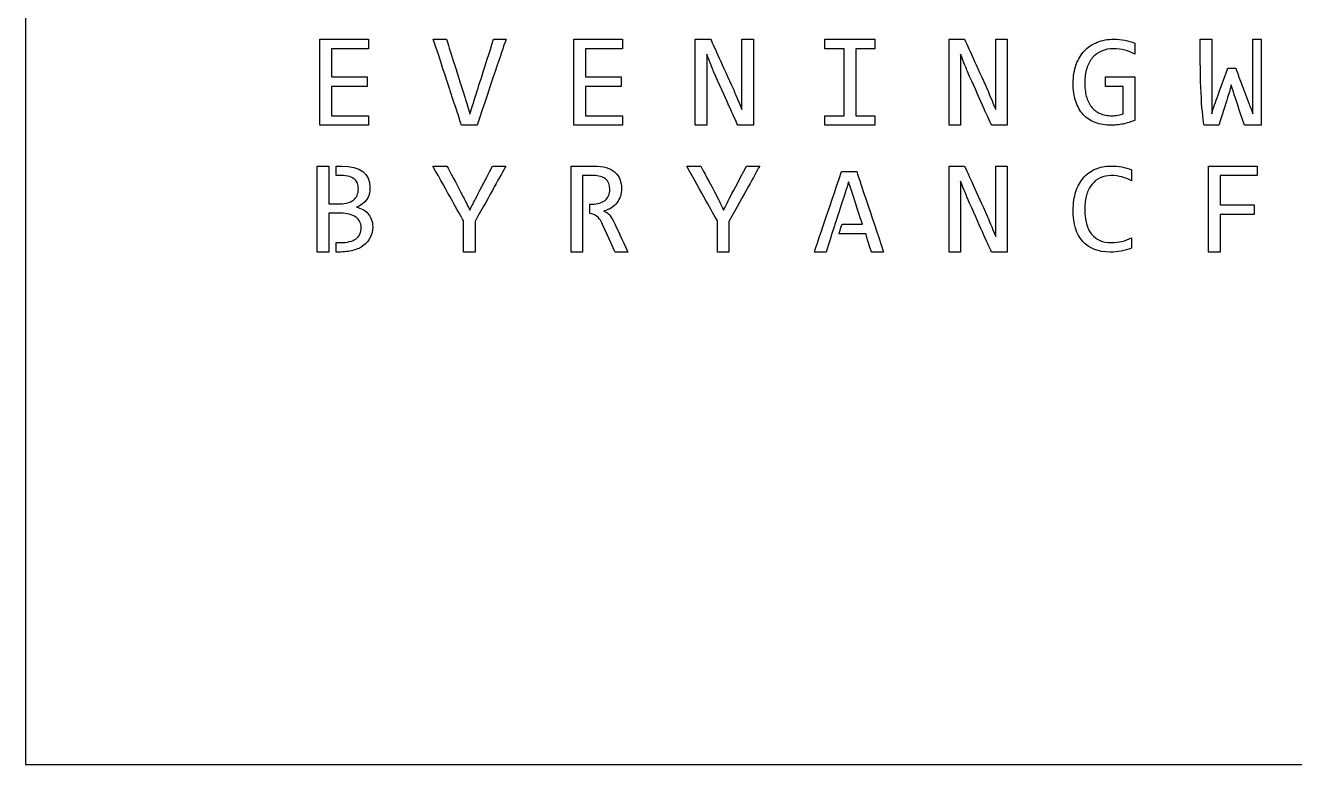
# Model space of a CAD drawing. Extents: x 0.02 to 5.97, y 0.02 to 2.27.
# Drawn here: x 0.027 to 1.066, y 0.024 to 0.629 of the extents above; entities that cross this region are included whole.
import ezdxf

# ---------------------------------------------------------------- set-up
doc = ezdxf.new("R2010")
doc.units = 0
doc.layers.get('0').update_dxf_attribs({"linetype": 'CONTINUOUS'})

msp = doc.modelspace()

# ---------------------------------------------------------------- linework, layer by layer
at = {"color": 7}
msp.add_lwpolyline([(0.027177, 0.023694), (2.105317, 0.023694), (2.105317, 1.71121), (0.027177, 1.71121)], close=True, dxfattribs=at)
for points in [[(0.268332, 0.547084), (0.268332, 0.558797), (0.268332, 0.582271), (0.268332, 0.617505)], [(0.268332, 0.617505), (0.274962, 0.617505), (0.288221, 0.617505), (0.308109, 0.617505)], [(0.308109, 0.617505), (0.308109, 0.616251), (0.308109, 0.61366), (0.308109, 0.609732)], [(0.384208, 0.547084), (0.380372, 0.558797), (0.372666, 0.582271), (0.361088, 0.617505)], [(0.361088, 0.617505), (0.362863, 0.617505), (0.36645, 0.617505), (0.371849, 0.617505)], [(0.371849, 0.617505), (0.374335, 0.609602), (0.379342, 0.593783), (0.386872, 0.570049)], [(0.395395, 0.570049), (0.397952, 0.577976), (0.402995, 0.593795), (0.410525, 0.617505)], [(0.420646, 0.617505), (0.416669, 0.605792), (0.408784, 0.582318), (0.396993, 0.547084)], [(0.410525, 0.617505), (0.412229, 0.617505), (0.415603, 0.617505), (0.420646, 0.617505)], [(0.476146, 0.547084), (0.476146, 0.558797), (0.476146, 0.582271), (0.476146, 0.617505)], [(0.476146, 0.617505), (0.482776, 0.617505), (0.496035, 0.617505), (0.515923, 0.617505)], [(0.515923, 0.617505), (0.515923, 0.616251), (0.515923, 0.61366), (0.515923, 0.609732)], [(0.575507, 0.547084), (0.575507, 0.558797), (0.575507, 0.582271), (0.575507, 0.617505)], [(0.575507, 0.617505), (0.577591, 0.617505), (0.581817, 0.617505), (0.588186, 0.617505)], [(0.588186, 0.617505), (0.591288, 0.610595), (0.597574, 0.596764), (0.607045, 0.576012)], [(0.613757, 0.597557), (0.613757, 0.60087), (0.613757, 0.607519), (0.613757, 0.617505)], [(0.613757, 0.617505), (0.615367, 0.617505), (0.618528, 0.617505), (0.62324, 0.617505)], [(0.62324, 0.617505), (0.62324, 0.605792), (0.62324, 0.582318), (0.62324, 0.547084)], [(0.681687, 0.609732), (0.681687, 0.61101), (0.681687, 0.613601), (0.681687, 0.617505)], [(0.681687, 0.617505), (0.68853, 0.617505), (0.702168, 0.617505), (0.722601, 0.617505)], [(0.722601, 0.617505), (0.722601, 0.616251), (0.722601, 0.61366), (0.722601, 0.609732)], [(0.783321, 0.547084), (0.783321, 0.558797), (0.783321, 0.582271), (0.783321, 0.617505)], [(0.783321, 0.617505), (0.785405, 0.617505), (0.789631, 0.617505), (0.796, 0.617505)], [(0.796, 0.617505), (0.799102, 0.610595), (0.805388, 0.596764), (0.814859, 0.576012)], [(0.821571, 0.597557), (0.821571, 0.60087), (0.821571, 0.607519), (0.821571, 0.617505)], [(0.821571, 0.617505), (0.823181, 0.617505), (0.826342, 0.617505), (0.831054, 0.617505)], [(0.831054, 0.617505), (0.831054, 0.605792), (0.831054, 0.582318), (0.831054, 0.547084)], [(0.894189, 0.607957), (0.897101, 0.611057), (0.900606, 0.6134), (0.904702, 0.614985)], [(0.904702, 0.614985), (0.908774, 0.616665), (0.913273, 0.617505), (0.918197, 0.617505)], [(0.918197, 0.617505), (0.921346, 0.617505), (0.924353, 0.617245), (0.927218, 0.616724)], [(0.927218, 0.616724), (0.930059, 0.616204), (0.93277, 0.615399), (0.935351, 0.614311)], [(0.935351, 0.614311), (0.935351, 0.61237), (0.935351, 0.609365), (0.935351, 0.605295)], [(0.99213, 0.547084), (0.989951, 0.558797), (0.988862, 0.582271), (0.988862, 0.617505)], [(0.988862, 0.617505), (0.990449, 0.617505), (0.993609, 0.617505), (0.998345, 0.617505)], [(0.998345, 0.617505), (0.998345, 0.609507), (0.998345, 0.593534), (0.998345, 0.569587)], [(1.032049, 0.566144), (1.032049, 0.57471), (1.032049, 0.591831), (1.032049, 0.617505)], [(1.032049, 0.617505), (1.033209, 0.617505), (1.035482, 0.617505), (1.038868, 0.617505)], [(1.038868, 0.617505), (1.038868, 0.605792), (1.038868, 0.582318), (1.038868, 0.547084)], [(0.308109, 0.609732), (0.303042, 0.609732), (0.292944, 0.609732), (0.277815, 0.609732)], [(0.277815, 0.609732), (0.277815, 0.605875), (0.277815, 0.598184), (0.277815, 0.58666)], [(0.515923, 0.609732), (0.510856, 0.609732), (0.500758, 0.609732), (0.485629, 0.609732)], [(0.485629, 0.609732), (0.485629, 0.605875), (0.485629, 0.598184), (0.485629, 0.58666)], [(0.590566, 0.591097), (0.589666, 0.593416), (0.587807, 0.598125), (0.58499, 0.605224)], [(0.58499, 0.605224), (0.58499, 0.599261), (0.58499, 0.587394), (0.58499, 0.569623)], [(0.697598, 0.609732), (0.69497, 0.609732), (0.689666, 0.609732), (0.681687, 0.609732)], [(0.697598, 0.554857), (0.697598, 0.564038), (0.697598, 0.58233), (0.697598, 0.609732)], [(0.722601, 0.609732), (0.719973, 0.609732), (0.714799, 0.609732), (0.707081, 0.609732)], [(0.707081, 0.609732), (0.707081, 0.600574), (0.707081, 0.582283), (0.707081, 0.554857)], [(0.79838, 0.591097), (0.79748, 0.593416), (0.795621, 0.598125), (0.792804, 0.605224)], [(0.792804, 0.605224), (0.792804, 0.599261), (0.792804, 0.587394), (0.792804, 0.569623)], [(0.887406, 0.59667), (0.888992, 0.601118), (0.891253, 0.604881), (0.894189, 0.607957)], [(0.908111, 0.607709), (0.905152, 0.60636), (0.902654, 0.604514), (0.900617, 0.602171)], [(0.918091, 0.609732), (0.914326, 0.609732), (0.911, 0.609057), (0.908111, 0.607709)], [(0.927218, 0.60856), (0.924401, 0.609341), (0.921358, 0.609732), (0.918091, 0.609732)], [(0.935351, 0.605295), (0.932747, 0.606715), (0.930036, 0.607803), (0.927218, 0.60856)], [(0.613757, 0.559826), (0.613757, 0.566144), (0.613757, 0.578721), (0.613757, 0.597557)], [(0.821571, 0.559826), (0.821571, 0.566144), (0.821571, 0.578721), (0.821571, 0.597557)], [(0.884955, 0.581549), (0.884955, 0.587134), (0.885772, 0.592174), (0.887406, 0.59667)], [(0.896072, 0.593546), (0.894982, 0.590115), (0.894438, 0.586329), (0.894438, 0.582188)], [(0.900617, 0.602171), (0.898676, 0.599758), (0.897161, 0.596883), (0.896072, 0.593546)], [(1.002074, 0.567671), (1.00366, 0.571977), (1.006821, 0.580685), (1.011556, 0.593795)], [(1.011556, 0.593795), (1.012598, 0.593795), (1.014753, 0.593795), (1.01802, 0.593795)], [(1.01802, 0.593795), (1.019725, 0.589109), (1.023241, 0.579751), (1.028568, 0.565718)], [(0.277815, 0.58666), (0.282669, 0.58666), (0.292388, 0.58666), (0.306973, 0.58666)], [(0.306973, 0.58666), (0.306973, 0.585359), (0.306973, 0.582768), (0.306973, 0.578887)], [(0.485629, 0.58666), (0.490483, 0.58666), (0.500202, 0.58666), (0.514787, 0.58666)], [(0.514787, 0.58666), (0.514787, 0.585359), (0.514787, 0.582768), (0.514787, 0.578887)], [(0.610348, 0.547084), (0.607033, 0.554419), (0.600439, 0.56909), (0.590566, 0.591097)], [(0.818162, 0.547084), (0.814847, 0.554419), (0.808253, 0.56909), (0.79838, 0.591097)], [(0.894438, 0.582188), (0.894438, 0.577929), (0.894864, 0.574119), (0.895716, 0.570759)], [(0.91145, 0.578887), (0.91145, 0.580165), (0.91145, 0.582756), (0.91145, 0.58666)], [(0.91145, 0.58666), (0.915475, 0.58666), (0.923442, 0.58666), (0.935351, 0.58666)], [(0.935351, 0.58666), (0.935351, 0.580768), (0.935351, 0.568901), (0.935351, 0.551059)], [(0.306973, 0.578887), (0.302119, 0.578887), (0.2924, 0.578887), (0.277815, 0.578887)], [(0.277815, 0.578887), (0.277815, 0.574888), (0.277815, 0.566878), (0.277815, 0.554857)], [(0.514787, 0.578887), (0.509933, 0.578887), (0.500214, 0.578887), (0.485629, 0.578887)], [(0.485629, 0.578887), (0.485629, 0.574888), (0.485629, 0.566878), (0.485629, 0.554857)], [(0.607045, 0.576012), (0.608134, 0.573267), (0.610371, 0.567872), (0.613757, 0.559826)], [(0.814859, 0.576012), (0.815948, 0.573267), (0.818185, 0.567872), (0.821571, 0.559826)], [(0.887086, 0.56657), (0.885666, 0.570901), (0.884955, 0.575894), (0.884955, 0.581549)], [(0.925869, 0.578887), (0.923501, 0.578887), (0.918695, 0.578887), (0.91145, 0.578887)], [(0.925869, 0.556383), (0.925869, 0.561376), (0.925869, 0.568877), (0.925869, 0.578887)], [(1.011983, 0.57154), (1.010657, 0.567469), (1.008052, 0.559318), (1.004169, 0.547084)], [(1.014362, 0.5802), (1.014007, 0.578757), (1.013214, 0.57587), (1.011983, 0.57154)], [(1.016742, 0.572107), (1.016339, 0.573456), (1.015546, 0.576154), (1.014362, 0.5802)], [(1.025194, 0.547084), (1.023797, 0.551248), (1.02098, 0.55959), (1.016742, 0.572107)], [(0.386872, 0.570049), (0.387582, 0.567753), (0.389002, 0.563115), (0.391133, 0.556135)], [(0.391133, 0.556135), (0.391844, 0.558454), (0.393264, 0.563092), (0.395395, 0.570049)], [(0.58499, 0.569623), (0.58499, 0.565884), (0.58499, 0.558371), (0.58499, 0.547084)], [(0.792804, 0.569623), (0.792804, 0.565884), (0.792804, 0.558371), (0.792804, 0.547084)], [(0.893266, 0.55578), (0.890567, 0.558714), (0.888507, 0.562311), (0.887086, 0.56657)], [(0.895716, 0.570759), (0.896592, 0.567422), (0.897966, 0.564547), (0.899836, 0.562133)], [(0.899836, 0.562133), (0.901612, 0.559791), (0.903944, 0.558016), (0.906833, 0.556809)], [(0.998345, 0.569587), (0.998345, 0.567363), (0.998345, 0.562985), (0.998345, 0.556454)], [(0.998345, 0.556454), (0.998913, 0.558324), (1.000156, 0.562062), (1.002074, 0.567671)], [(1.028568, 0.565718), (1.029113, 0.564133), (1.030273, 0.561045), (1.032049, 0.556454)], [(1.032049, 0.556454), (1.032049, 0.558111), (1.032049, 0.561341), (1.032049, 0.566144)], [(0.277815, 0.554857), (0.282882, 0.554857), (0.29298, 0.554857), (0.308109, 0.554857)], [(0.308109, 0.554857), (0.308109, 0.553556), (0.308109, 0.550964), (0.308109, 0.547084)], [(0.485629, 0.554857), (0.490696, 0.554857), (0.500794, 0.554857), (0.515923, 0.554857)], [(0.515923, 0.554857), (0.515923, 0.553556), (0.515923, 0.550964), (0.515923, 0.547084)], [(0.681687, 0.547084), (0.681687, 0.548385), (0.681687, 0.550976), (0.681687, 0.554857)], [(0.681687, 0.554857), (0.684363, 0.554857), (0.689666, 0.554857), (0.697598, 0.554857)], [(0.707081, 0.554857), (0.709638, 0.554857), (0.714811, 0.554857), (0.722601, 0.554857)], [(0.722601, 0.554857), (0.722601, 0.553556), (0.722601, 0.550964), (0.722601, 0.547084)], [(0.903068, 0.549284), (0.899232, 0.550752), (0.895965, 0.552917), (0.893266, 0.55578)], [(0.906833, 0.556809), (0.909626, 0.555508), (0.913024, 0.554857), (0.917025, 0.554857)], [(0.917025, 0.554857), (0.917688, 0.554857), (0.918411, 0.554893), (0.919192, 0.554964)], [(0.919192, 0.554964), (0.920044, 0.555106), (0.920873, 0.555212), (0.921678, 0.555283)], [(0.921678, 0.555283), (0.922388, 0.555425), (0.923134, 0.555614), (0.923915, 0.555851)], [(0.923915, 0.555851), (0.924649, 0.555993), (0.9253, 0.55617), (0.925869, 0.556383)], [(0.935351, 0.551059), (0.93386, 0.550397), (0.932332, 0.549829), (0.93077, 0.549355)], [(0.308109, 0.547084), (0.30148, 0.547084), (0.288221, 0.547084), (0.268332, 0.547084)], [(0.396993, 0.547084), (0.394862, 0.547084), (0.390601, 0.547084), (0.384208, 0.547084)], [(0.515923, 0.547084), (0.509294, 0.547084), (0.496035, 0.547084), (0.476146, 0.547084)], [(0.58499, 0.547084), (0.58338, 0.547084), (0.580219, 0.547084), (0.575507, 0.547084)], [(0.62324, 0.547084), (0.621085, 0.547084), (0.616788, 0.547084), (0.610348, 0.547084)], [(0.722601, 0.547084), (0.715758, 0.547084), (0.70212, 0.547084), (0.681687, 0.547084)], [(0.792804, 0.547084), (0.791194, 0.547084), (0.788033, 0.547084), (0.783321, 0.547084)], [(0.831054, 0.547084), (0.828899, 0.547084), (0.824602, 0.547084), (0.818162, 0.547084)], [(0.91596, 0.547084), (0.91113, 0.547084), (0.906833, 0.547817), (0.903068, 0.549284)], [(0.920755, 0.547368), (0.91905, 0.547178), (0.917452, 0.547084), (0.91596, 0.547084)], [(0.925762, 0.548078), (0.924057, 0.547746), (0.922388, 0.54751), (0.920755, 0.547368)], [(0.93077, 0.549355), (0.929136, 0.548835), (0.927467, 0.548409), (0.925762, 0.548078)], [(1.004169, 0.547084), (1.002133, 0.547084), (0.99812, 0.547084), (0.99213, 0.547084)], [(1.038868, 0.547084), (1.036642, 0.547084), (1.032084, 0.547084), (1.025194, 0.547084)], [(0.266059, 0.513658), (0.267669, 0.513658), (0.27083, 0.513658), (0.275542, 0.513658)], [(0.266059, 0.443237), (0.266059, 0.458902), (0.266059, 0.482375), (0.266059, 0.513658)], [(0.275542, 0.513658), (0.275542, 0.508499), (0.275542, 0.498218), (0.275542, 0.482813)], [(0.281473, 0.505885), (0.281473, 0.507233), (0.281473, 0.509824), (0.281473, 0.513658)], [(0.281473, 0.513658), (0.282752, 0.513658), (0.284279, 0.513658), (0.286054, 0.513658)], [(0.286054, 0.513658), (0.301515, 0.513658), (0.309246, 0.507837), (0.309246, 0.496195)], [(0.385877, 0.468686), (0.381686, 0.476164), (0.373305, 0.491154), (0.360732, 0.513658)], [(0.360732, 0.513658), (0.36265, 0.513658), (0.366486, 0.513658), (0.372239, 0.513658)], [(0.372239, 0.513658), (0.374489, 0.509399), (0.379046, 0.500833), (0.385913, 0.48796)], [(0.420504, 0.513658), (0.416314, 0.506109), (0.407932, 0.491012), (0.39536, 0.468367)], [(0.395644, 0.486895), (0.397988, 0.491367), (0.402652, 0.500288), (0.409637, 0.513658)], [(0.409637, 0.513658), (0.411412, 0.513658), (0.415035, 0.513658), (0.420504, 0.513658)], [(0.473873, 0.513658), (0.476975, 0.513658), (0.483143, 0.513658), (0.492377, 0.513658)], [(0.473873, 0.443237), (0.473873, 0.454926), (0.473873, 0.4784), (0.473873, 0.513658)], [(0.492377, 0.513658), (0.496378, 0.513658), (0.499823, 0.513232), (0.502712, 0.51238)], [(0.502712, 0.51238), (0.5056, 0.511505), (0.507956, 0.51025), (0.509779, 0.508618)], [(0.593691, 0.468686), (0.5895, 0.476164), (0.581119, 0.491154), (0.568546, 0.513658)], [(0.568546, 0.513658), (0.570464, 0.513658), (0.5743, 0.513658), (0.580053, 0.513658)], [(0.580053, 0.513658), (0.582303, 0.509399), (0.58686, 0.500833), (0.593727, 0.48796)], [(0.628318, 0.513658), (0.624128, 0.506109), (0.615746, 0.491012), (0.603174, 0.468367)], [(0.603458, 0.486895), (0.605802, 0.491367), (0.610466, 0.500288), (0.617451, 0.513658)], [(0.617451, 0.513658), (0.619226, 0.513658), (0.622849, 0.513658), (0.628318, 0.513658)], [(0.783321, 0.443237), (0.783321, 0.45495), (0.783321, 0.478424), (0.783321, 0.513658)], [(0.783321, 0.513658), (0.785405, 0.513658), (0.789631, 0.513658), (0.796, 0.513658)], [(0.796, 0.513658), (0.799102, 0.506748), (0.805388, 0.492917), (0.814859, 0.472165)], [(0.821571, 0.49371), (0.821571, 0.497023), (0.821571, 0.503672), (0.821571, 0.513658)], [(0.821571, 0.513658), (0.823181, 0.513658), (0.826342, 0.513658), (0.831054, 0.513658)], [(0.831054, 0.513658), (0.831054, 0.501945), (0.831054, 0.478471), (0.831054, 0.443237)], [(0.893301, 0.503968), (0.896001, 0.507068), (0.899256, 0.509458), (0.903068, 0.511138)], [(0.903068, 0.511138), (0.90688, 0.512818), (0.911142, 0.513658), (0.915853, 0.513658)], [(0.915853, 0.513658), (0.919097, 0.513658), (0.922057, 0.513421), (0.924732, 0.512948)], [(0.924732, 0.512948), (0.927502, 0.512427), (0.930154, 0.511635), (0.932688, 0.51057)], [(0.932688, 0.51057), (0.932688, 0.508582), (0.932688, 0.505589), (0.932688, 0.50159)], [(0.995681, 0.443237), (0.995681, 0.45495), (0.995681, 0.478424), (0.995681, 0.513658)], [(0.995681, 0.513658), (1.002311, 0.513658), (1.01557, 0.513658), (1.035458, 0.513658)], [(1.035458, 0.513658), (1.035458, 0.512356), (1.035458, 0.509765), (1.035458, 0.505885)], [(0.285486, 0.505885), (0.28461, 0.505885), (0.283272, 0.505885), (0.281473, 0.505885)], [(0.292518, 0.504997), (0.290648, 0.505589), (0.288304, 0.505885), (0.285486, 0.505885)], [(0.296851, 0.502619), (0.295762, 0.503589), (0.294318, 0.504382), (0.292518, 0.504997)], [(0.299124, 0.499247), (0.298674, 0.500596), (0.297916, 0.50172), (0.296851, 0.502619)], [(0.299763, 0.495094), (0.299763, 0.496585), (0.29955, 0.497969), (0.299124, 0.499247)], [(0.492341, 0.505885), (0.490352, 0.505885), (0.487357, 0.505885), (0.483356, 0.505885)], [(0.483356, 0.505885), (0.483356, 0.495449), (0.483356, 0.474567), (0.483356, 0.443237)], [(0.502179, 0.503081), (0.499882, 0.50495), (0.496603, 0.505885), (0.492341, 0.505885)], [(0.505695, 0.494562), (0.505695, 0.498301), (0.504523, 0.50114), (0.502179, 0.503081)], [(0.509779, 0.508618), (0.511697, 0.506938), (0.51307, 0.504997), (0.513899, 0.502797)], [(0.513899, 0.502797), (0.514751, 0.500501), (0.515177, 0.497993), (0.515177, 0.495272)], [(0.673128, 0.443237), (0.676822, 0.45424), (0.684209, 0.476199), (0.69529, 0.509115)], [(0.70115, 0.500809), (0.698095, 0.491225), (0.691916, 0.472035), (0.682611, 0.443237)], [(0.69529, 0.509115), (0.69742, 0.509115), (0.701576, 0.509115), (0.707755, 0.509115)], [(0.712443, 0.465953), (0.710597, 0.471774), (0.706832, 0.483393), (0.70115, 0.500809)], [(0.707755, 0.509115), (0.711449, 0.498135), (0.718765, 0.476176), (0.729704, 0.443237)], [(0.79838, 0.48725), (0.79748, 0.489569), (0.795621, 0.494278), (0.792804, 0.501377)], [(0.792804, 0.501377), (0.792804, 0.495414), (0.792804, 0.483547), (0.792804, 0.465776)], [(0.887193, 0.492716), (0.88859, 0.497117), (0.890626, 0.500868), (0.893301, 0.503968)], [(0.907081, 0.503968), (0.904358, 0.502737), (0.902109, 0.500951), (0.900333, 0.498608)], [(0.91596, 0.505885), (0.912693, 0.505885), (0.909733, 0.505246), (0.907081, 0.503968)], [(0.924874, 0.504713), (0.922151, 0.505494), (0.91918, 0.505885), (0.91596, 0.505885)], [(0.932688, 0.50159), (0.930178, 0.502939), (0.927573, 0.50398), (0.924874, 0.504713)], [(1.035458, 0.505885), (1.030439, 0.505885), (1.02034, 0.505885), (1.005164, 0.505885)], [(1.005164, 0.505885), (1.005164, 0.501886), (1.005164, 0.493876), (1.005164, 0.481855)], [(0.29575, 0.48583), (0.297052, 0.486824), (0.298035, 0.488078), (0.298698, 0.489593)], [(0.309246, 0.496195), (0.309246, 0.487865), (0.30554, 0.482494), (0.29813, 0.48008)], [(0.298698, 0.489593), (0.299408, 0.491154), (0.299763, 0.492988), (0.299763, 0.495094)], [(0.501753, 0.485546), (0.50296, 0.486564), (0.503919, 0.487842), (0.504629, 0.48938)], [(0.504629, 0.48938), (0.50534, 0.490894), (0.505695, 0.492621), (0.505695, 0.494562)], [(0.514254, 0.489025), (0.513638, 0.487013), (0.512703, 0.485215), (0.511448, 0.483629)], [(0.515177, 0.495272), (0.515177, 0.493047), (0.51487, 0.490965), (0.514254, 0.489025)], [(0.821571, 0.455979), (0.821571, 0.462297), (0.821571, 0.474874), (0.821571, 0.49371)], [(0.884955, 0.477773), (0.884955, 0.483239), (0.885701, 0.48822), (0.887193, 0.492716)], [(0.895929, 0.490019), (0.894935, 0.486635), (0.894438, 0.482801), (0.894438, 0.478518)], [(0.900333, 0.498608), (0.898392, 0.496313), (0.896924, 0.49345), (0.895929, 0.490019)], [(0.275542, 0.482813), (0.277128, 0.482813), (0.280336, 0.482813), (0.285167, 0.482813)], [(0.285167, 0.482813), (0.287321, 0.482813), (0.289298, 0.483073), (0.291098, 0.483594)], [(0.291098, 0.483594), (0.292921, 0.484044), (0.294471, 0.484789), (0.29575, 0.48583)], [(0.29813, 0.48008), (0.299976, 0.479583), (0.301717, 0.478909), (0.30335, 0.478057)], [(0.30335, 0.478057), (0.304913, 0.4773), (0.30631, 0.476247), (0.307541, 0.474898)], [(0.385913, 0.48796), (0.386765, 0.486232), (0.388458, 0.482789), (0.390991, 0.477631)], [(0.390991, 0.477631), (0.391773, 0.479145), (0.393323, 0.482233), (0.395644, 0.486895)], [(0.489358, 0.474827), (0.489358, 0.476483), (0.489358, 0.479051), (0.489358, 0.482529)], [(0.489358, 0.482529), (0.489642, 0.482529), (0.49021, 0.482529), (0.491063, 0.482529)], [(0.491063, 0.482529), (0.493265, 0.482529), (0.495289, 0.482778), (0.497136, 0.483275)], [(0.497136, 0.483275), (0.498935, 0.483795), (0.500474, 0.484552), (0.501753, 0.485546)], [(0.507009, 0.479583), (0.505138, 0.478353), (0.503031, 0.477453), (0.500687, 0.476886)], [(0.511448, 0.483629), (0.510288, 0.482068), (0.508808, 0.480719), (0.507009, 0.479583)], [(0.593727, 0.48796), (0.594579, 0.486232), (0.596272, 0.482789), (0.598805, 0.477631)], [(0.598805, 0.477631), (0.599587, 0.479145), (0.601137, 0.482233), (0.603458, 0.486895)], [(0.818162, 0.443237), (0.814847, 0.450572), (0.808253, 0.465243), (0.79838, 0.48725)], [(0.894438, 0.478518), (0.894438, 0.469361), (0.896296, 0.462487), (0.900014, 0.457896)], [(1.005164, 0.481855), (1.009852, 0.481855), (1.019192, 0.481855), (1.033185, 0.481855)], [(1.033185, 0.481855), (1.033185, 0.480601), (1.033185, 0.47801), (1.033185, 0.474081)], [(0.285344, 0.47504), (0.28319, 0.47504), (0.279922, 0.47504), (0.275542, 0.47504)], [(0.275542, 0.47504), (0.275542, 0.469739), (0.275542, 0.459138), (0.275542, 0.443237)], [(0.292341, 0.474294), (0.290257, 0.474791), (0.287925, 0.47504), (0.285344, 0.47504)], [(0.297632, 0.471952), (0.296188, 0.472946), (0.294424, 0.473726), (0.292341, 0.474294)], [(0.300864, 0.468296), (0.30013, 0.469739), (0.299053, 0.470958), (0.297632, 0.471952)], [(0.302036, 0.463504), (0.302036, 0.465279), (0.301646, 0.466876), (0.300864, 0.468296)], [(0.307541, 0.474898), (0.308772, 0.473573), (0.309719, 0.471975), (0.310382, 0.470106)], [(0.310382, 0.470106), (0.31114, 0.468284), (0.311519, 0.466237), (0.311519, 0.463965)], [(0.385877, 0.443237), (0.385877, 0.447472), (0.385877, 0.455956), (0.385877, 0.468686)], [(0.39536, 0.468367), (0.39536, 0.464202), (0.39536, 0.455825), (0.39536, 0.443237)], [(0.491595, 0.474294), (0.490885, 0.474507), (0.490139, 0.474685), (0.489358, 0.474827)], [(0.49465, 0.472768), (0.493726, 0.473502), (0.492708, 0.47401), (0.491595, 0.474294)], [(0.497278, 0.470142), (0.496449, 0.471325), (0.495573, 0.4722), (0.49465, 0.472768)], [(0.499728, 0.465847), (0.498876, 0.467574), (0.498059, 0.469006), (0.497278, 0.470142)], [(0.500687, 0.476886), (0.502558, 0.476247), (0.504191, 0.475063), (0.505588, 0.473336)], [(0.505588, 0.473336), (0.506914, 0.471656), (0.508276, 0.469372), (0.509673, 0.466486)], [(0.593691, 0.443237), (0.593691, 0.447472), (0.593691, 0.455956), (0.593691, 0.468686)], [(0.603174, 0.468367), (0.603174, 0.464202), (0.603174, 0.455825), (0.603174, 0.443237)], [(0.814859, 0.472165), (0.815948, 0.46942), (0.818185, 0.464025), (0.821571, 0.455979)], [(0.892804, 0.451968), (0.887572, 0.457718), (0.884955, 0.46632), (0.884955, 0.477773)], [(1.033185, 0.474081), (1.028568, 0.474081), (1.019228, 0.474081), (1.005164, 0.474081)], [(1.005164, 0.474081), (1.005164, 0.468923), (1.005164, 0.458641), (1.005164, 0.443237)], [(0.297845, 0.454133), (0.300639, 0.456121), (0.302036, 0.459245), (0.302036, 0.463504)], [(0.311519, 0.463965), (0.311519, 0.460676), (0.310844, 0.457718), (0.309494, 0.455092)], [(0.509992, 0.443237), (0.508287, 0.446975), (0.504866, 0.454512), (0.499728, 0.465847)], [(0.509673, 0.466486), (0.512088, 0.461303), (0.515698, 0.453554), (0.520505, 0.443237)], [(0.693159, 0.45818), (0.693585, 0.459481), (0.694437, 0.462072), (0.695716, 0.465953)], [(0.715107, 0.45818), (0.711484, 0.45818), (0.704168, 0.45818), (0.693159, 0.45818)], [(0.695716, 0.465953), (0.698486, 0.465953), (0.704062, 0.465953), (0.712443, 0.465953)], [(0.719795, 0.443237), (0.719014, 0.445674), (0.717451, 0.450655), (0.715107, 0.45818)], [(0.792804, 0.465776), (0.792804, 0.462037), (0.792804, 0.454524), (0.792804, 0.443237)], [(0.900014, 0.457896), (0.903731, 0.453305), (0.909117, 0.45101), (0.916173, 0.45101)], [(0.281473, 0.443237), (0.281473, 0.444538), (0.281473, 0.447129), (0.281473, 0.45101)], [(0.281473, 0.45101), (0.282136, 0.45101), (0.283414, 0.45101), (0.285309, 0.45101)], [(0.285309, 0.45101), (0.290896, 0.45101), (0.295075, 0.452051), (0.297845, 0.454133)], [(0.304061, 0.448632), (0.301646, 0.446857), (0.298733, 0.44552), (0.295324, 0.444621)], [(0.309494, 0.455092), (0.308216, 0.452465), (0.306405, 0.450312), (0.304061, 0.448632)], [(0.915321, 0.443237), (0.90559, 0.443237), (0.898084, 0.446147), (0.892804, 0.451968)], [(0.916173, 0.45101), (0.91918, 0.45101), (0.92208, 0.451329), (0.924874, 0.451968)], [(0.924874, 0.451968), (0.927573, 0.452702), (0.930178, 0.453672), (0.932688, 0.454879)], [(0.932688, 0.454879), (0.932688, 0.452962), (0.932688, 0.450122), (0.932688, 0.44636)], [(0.270854, 0.443237), (0.268084, 0.443237), (0.266486, 0.443237), (0.266059, 0.443237)], [(0.275542, 0.443237), (0.275258, 0.443237), (0.273695, 0.443237), (0.270854, 0.443237)], [(0.28403, 0.443237), (0.283462, 0.443237), (0.282609, 0.443237), (0.281473, 0.443237)], [(0.295324, 0.444621), (0.291914, 0.443698), (0.28815, 0.443237), (0.28403, 0.443237)], [(0.39536, 0.443237), (0.393773, 0.443237), (0.390612, 0.443237), (0.385877, 0.443237)], [(0.483356, 0.443237), (0.481793, 0.443237), (0.478632, 0.443237), (0.473873, 0.443237)], [(0.520505, 0.443237), (0.518705, 0.443237), (0.515201, 0.443237), (0.509992, 0.443237)], [(0.603174, 0.443237), (0.601587, 0.443237), (0.598426, 0.443237), (0.593691, 0.443237)], [(0.682611, 0.443237), (0.681048, 0.443237), (0.677887, 0.443237), (0.673128, 0.443237)], [(0.729704, 0.443237), (0.72807, 0.443237), (0.724767, 0.443237), (0.719795, 0.443237)], [(0.792804, 0.443237), (0.791194, 0.443237), (0.788033, 0.443237), (0.783321, 0.443237)], [(0.831054, 0.443237), (0.828899, 0.443237), (0.824602, 0.443237), (0.818162, 0.443237)], [(0.932688, 0.44636), (0.927195, 0.444278), (0.921406, 0.443237), (0.915321, 0.443237)], [(1.005164, 0.443237), (1.003625, 0.443237), (1.000464, 0.443237), (0.995681, 0.443237)]]:
    msp.add_open_spline(points, degree=3, dxfattribs=at)

doc.saveas('drawing.dxf')
